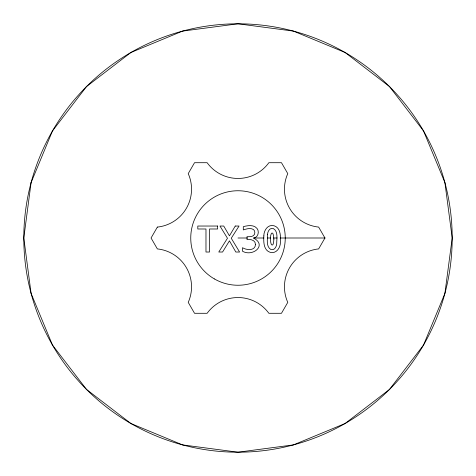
<?xml version="1.0" encoding="UTF-8"?>
<svg xmlns="http://www.w3.org/2000/svg" width="476" height="476" viewBox="0 0 476 476"><rect width="100%" height="100%" fill="white"/><g stroke="black" fill="none" stroke-linecap="round" stroke-linejoin="round"><path stroke-width="0.71" d="M238 238L247.597 238M253.506 238L263.841 238M267.53 238L270.487 238M273.438 238L277.127 238M280.084 238L325.12 238M263.841 235.929C263.531 241.653 263.466 250.245 270.16 252.322C276.294 254.041 280.519 247.722 280.412 242.236C280.733 236.489 280.816 227.849 274.081 225.773C267.899 224.035 263.728 230.438 263.841 235.929M273.878 239.107L273.581 242.587L273.01 244.497L272.153 245.134L271.302 244.384L270.779 242.623L270.38 238.97L270.725 235.436L271.32 233.567L272.088 232.942L272.915 233.609L273.498 235.489L273.878 239.107M267.548 234.275C267.577 239.142 265.858 246.639 270.975 249.579C274.503 250.65 276.544 246.711 276.711 243.766C276.675 238.916 278.4 231.431 273.284 228.516C269.779 227.439 267.75 231.354 267.548 234.275M255.439 244.557C255.291 251.036 246.461 250.239 242.522 247.693L242.522 251.245C252.691 257.094 267.351 245.259 253.648 238.113C258.057 237.411 259.634 231.788 257.052 228.474C253.69 224.434 247.74 225.469 243.301 226.677L243.301 229.914C246.532 228.908 250.471 227.57 253.577 229.587L254.517 230.872L254.833 232.615L254.493 234.353C253.036 237.024 249.608 236.691 247.014 236.685L247.014 239.577C250.471 239.006 255.666 240.136 255.439 244.557M31.101 182.564L23.8 238L31.101 293.436L52.497 345.1L86.537 389.463L130.9 423.503L182.564 444.899L238 452.2L293.436 444.899L345.1 423.503L389.463 389.463L423.503 345.1L444.899 293.436L452.2 238L444.899 182.564L423.503 130.9L389.463 86.537L345.1 52.497L293.436 31.101L238 23.8L182.564 31.101L130.9 52.497L86.537 86.537L52.497 130.9L31.101 182.564M157.36 227.088L151.059 238L157.36 248.912A38.128 38.128 0 0 1 188.228 302.379L194.529 313.291L207.131 313.291A38.128 38.128 0 0 1 268.869 313.291L281.471 313.291L287.772 302.379A38.128 38.128 0 0 1 318.64 248.912L324.941 238L318.64 227.088A38.128 38.128 0 0 1 287.772 173.621L281.471 162.709L268.869 162.709A38.128 38.128 0 0 1 207.131 162.709L194.529 162.709L188.228 173.621A38.128 38.128 0 0 1 157.36 227.088M235.263 226.035L229.444 235.834L223.732 226.035L219.954 226.035L227.474 238.256L218.77 252.024L222.566 252.024L229.444 240.832L235.816 252.024L239.595 252.024L231.253 238.256L239.041 226.035L235.263 226.035M217.639 226.035L197.808 226.035L197.808 228.992L205.977 228.992L205.977 252.024L209.511 252.024L209.511 228.992L217.639 228.992L217.639 226.035M86.537 389.463A214.2 214.2 0 0 0 444.899 293.436A214.2 214.2 0 0 0 182.564 31.101A214.2 214.2 0 0 0 86.537 389.463M214.373 278.918A47.249 47.249 0 0 0 285.249 238A47.249 47.249 0 0 0 214.373 197.082A47.249 47.249 0 0 0 214.373 278.918"/></g></svg>
